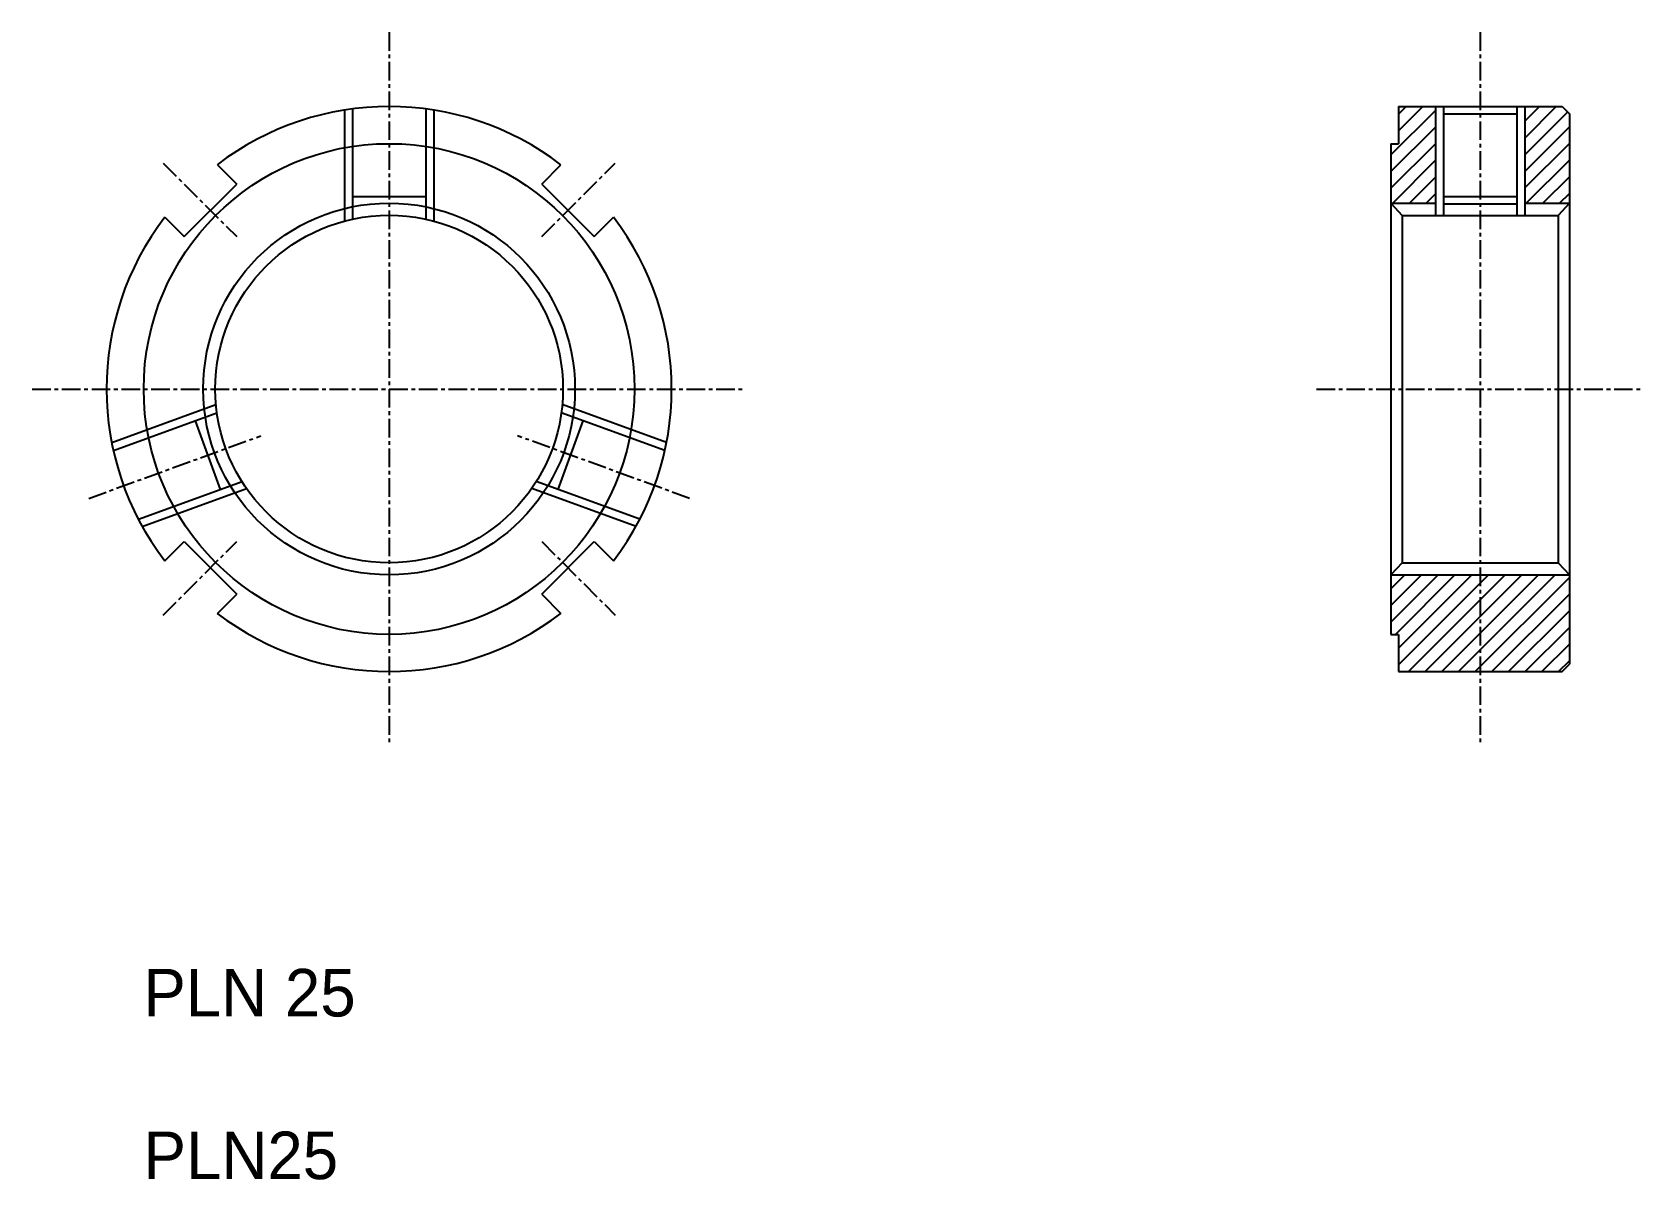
# Model space of a CAD drawing. Extents: x 108 to 216, y 83 to 160.
import ezdxf

# ---------------------------------------------------------------- set-up
doc = ezdxf.new("R2010")
doc.units = 0
doc.linetypes.add('CENTER', pattern=[2, 1.25, -0.25, 0.25, -0.25])
doc.linetypes.add('DASHED', pattern=[19.05, 12.7, -6.35])
doc.layers.get('0').update_dxf_attribs({"linetype": 'CONTINUOUS'})
doc.layers.add('CENTER', color=1, linetype='CENTER')

msp = doc.modelspace()

# ---------------------------------------------------------------- linework, layer by layer
at = {"color": 3, "linetype": 'DASHED'}
for p, q in [((128.87, 154.68), (128.87, 147.21)), ((129.41, 154.76), (129.41, 147.34)), ((134.33, 154.76), (134.33, 147.34)), ((134.87, 154.68), (134.87, 147.21)), ((129.41, 148.87), (134.33, 148.87)), ((113.22, 132.32), (120.23, 134.87)), ((150.53, 132.32), (143.51, 134.87)), ((113.33, 131.78), (120.29, 134.32)), ((120.54, 129.17), (118.86, 133.79)), ((144.89, 133.79), (143.21, 129.17)), ((150.42, 131.78), (143.45, 134.32)), ((115.01, 127.16), (121.98, 129.7)), ((115.27, 126.68), (122.28, 129.23)), ((148.48, 126.68), (141.46, 129.23)), ((148.74, 127.16), (141.77, 129.7))]:
    msp.add_line(p, q, dxfattribs=at)
at = {"color": 3}
for p, q in [((199.24, 151.66), (202.24, 154.66)), ((199.74, 154.41), (200.25, 154.92)), ((199.74, 153.29), (201.37, 154.92)), ((202.24, 154.92), (202.24, 147.6)), ((208.24, 154.92), (208.24, 147.6)), ((208.24, 153.93), (209.23, 154.92)), ((208.24, 152.8), (210.35, 154.92)), ((208.24, 151.68), (211.1, 154.55)), ((199.24, 150.54), (202.24, 153.54)), ((208.24, 150.56), (211.24, 153.56)), ((199.24, 149.42), (202.24, 152.42)), ((208.24, 149.44), (211.24, 152.44)), ((199.36, 148.42), (202.24, 151.3)), ((208.34, 148.42), (211.24, 151.31)), ((200.48, 148.42), (202.24, 150.17)), ((209.46, 148.42), (211.24, 150.19)), ((201.6, 148.42), (202.24, 149.05)), ((210.58, 148.42), (211.24, 149.07)), ((199.24, 148.42), (202.24, 148.42)), ((199.99, 147.6), (199.99, 124.23)), ((208.24, 148.42), (211.24, 148.42)), ((210.49, 147.6), (210.49, 124.23)), ((199.24, 123.42), (211.24, 123.42)), ((199.24, 122.48), (200.18, 123.42)), ((199.24, 121.35), (201.3, 123.42)), ((199.24, 120.23), (202.42, 123.42)), ((199.54, 119.42), (203.54, 123.42)), ((199.74, 118.49), (204.67, 123.42)), ((199.74, 117.36), (205.79, 123.42)), ((200.41, 116.92), (206.91, 123.42)), ((201.53, 116.92), (208.03, 123.42)), ((202.66, 116.92), (209.16, 123.42)), ((203.78, 116.92), (210.28, 123.42)), ((204.9, 116.92), (211.24, 123.25)), ((206.02, 116.92), (211.24, 122.13)), ((207.15, 116.92), (211.24, 121.01)), ((208.27, 116.92), (211.24, 119.88)), ((209.39, 116.92), (211.24, 118.76)), ((210.51, 116.92), (211.24, 117.64))]:
    msp.add_line(p, q, dxfattribs=at)
for p, q in [((199.74, 154.92), (210.74, 154.92)), ((199.74, 154.92), (199.74, 152.42)), ((202.78, 154.92), (202.78, 147.6)), ((202.78, 154.42), (207.7, 154.42)), ((207.7, 154.92), (207.7, 147.6)), ((210.74, 154.92), (211.24, 154.42)), ((211.24, 154.42), (211.24, 117.42)), ((199.24, 152.42), (199.24, 119.42)), ((199.24, 152.42), (199.74, 152.42)), ((120.32, 151), (121.62, 149.7)), ((142.13, 149.7), (143.42, 151)), ((118.08, 146.17), (121.62, 149.7)), ((142.13, 149.7), (145.66, 146.17)), ((202.78, 148.87), (207.7, 148.87)), ((116.79, 147.47), (118.08, 146.17)), ((145.66, 146.17), (146.96, 147.47)), ((199.24, 148.42), (199.99, 147.6)), ((199.99, 147.6), (210.49, 147.6)), ((202.78, 148.37), (207.7, 148.37)), ((211.24, 148.42), (210.49, 147.6)), ((199.24, 146.15), (199.24, 146.15)), ((199.24, 135.92), (199.24, 135.92)), ((116.79, 124.37), (118.08, 125.66)), ((118.08, 125.66), (121.62, 122.13)), ((142.13, 122.13), (145.66, 125.66)), ((145.66, 125.66), (146.96, 124.37)), ((199.99, 124.23), (199.24, 123.42)), ((199.99, 124.23), (210.49, 124.23)), ((210.49, 124.23), (211.24, 123.42)), ((120.32, 120.83), (121.62, 122.13)), ((142.13, 122.13), (143.42, 120.83)), ((199.24, 119.42), (199.74, 119.42)), ((199.74, 119.42), (199.74, 116.92)), ((210.74, 116.92), (211.24, 117.42)), ((199.74, 116.92), (210.74, 116.92))]:
    msp.add_line(p, q)
for radius in [16.5, 11.69]:
    msp.add_circle((131.87, 135.92), radius)
msp.add_circle((131.87, 135.92), 12.5, dxfattribs=at)
for start, end in [(52.5608, 127.4392), (142.5608, 217.4392), (322.5608, 37.4392), (232.5608, 307.4392)]:
    msp.add_arc((131.87, 135.92), 19, start, end)
at = {"layer": 'CENTER', "color": 1, "linetype": 'CENTER'}
for p, q in [((131.87, 159.92), (131.87, 111.92)), ((205.24, 159.92), (205.24, 111.92)), ((116.67, 151.12), (121.62, 146.17)), ((142.13, 146.17), (147.08, 151.12)), ((107.87, 135.92), (155.87, 135.92)), ((194.24, 135.92), (216.24, 135.92)), ((111.67, 128.56), (123.24, 132.77)), ((152.08, 128.56), (140.51, 132.77)), ((116.67, 120.71), (121.62, 125.66)), ((142.13, 125.66), (147.08, 120.71))]:
    msp.add_line(p, q, dxfattribs=at)

# ---------------------------------------------------------------- texts
for s, p in [('PLN 25', (115.35, 93.72)), ('PLN25', (115.36, 82.78))]:
    msp.add_text(s, height=3.2).set_placement(p)

doc.saveas('drawing.dxf')
